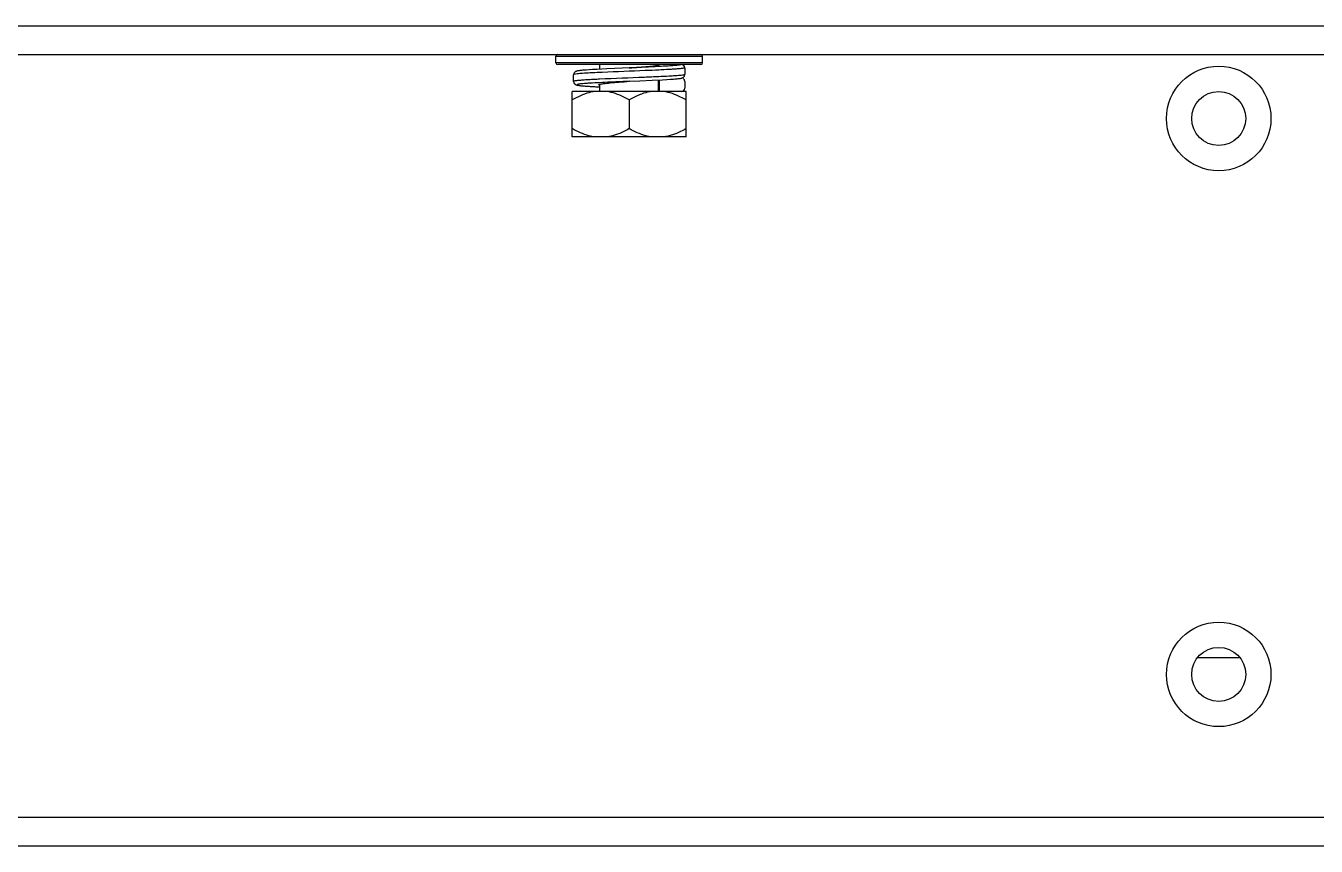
# Model space of a CAD drawing. Header units: millimetres. Extents: x 10297564 to 11610295, y -9287743 to -8409454.
# Drawn here: x 10490030 to 10491568, y -9080431 to -9079454 of the extents above; entities that cross this region are included whole.
import ezdxf

# ---------------------------------------------------------------- set-up
doc = ezdxf.new("R2010")
doc.units = ezdxf.units.MM
doc.header["$LTSCALE"] = 100
doc.layers.add('-0', color=7, linetype='Continuous')

# ---------------------------------------------------------------- blocks, each defined once
blk = doc.blocks.new('인버터 외형도')
at = {"layer": '-0', "linetype": 'Continuous'}
for p, q in [((86767.1, 51553.1), (97918.4, 51553.1)), ((86767.1, 51527.5), (97918.4, 51527.5)), ((91141, 51520), (91141, 51526)), ((91141, 51526), (91272, 51526)), ((91272, 51520), (91272, 51526)), ((91272, 51520), (91141, 51520)), ((91270.5, 51518.5), (91142.6, 51518.5)), ((91170.7, 51513.8), (91168, 51513.6)), ((91173.8, 51514), (91170.7, 51513.8)), ((91177.5, 51514.2), (91173.8, 51514)), ((91186.4, 51514.7), (91177.5, 51514.2)), ((91180.2, 51514.4), (91180.2, 51518.5)), ((91200.2, 51515.3), (91186.4, 51514.7)), ((91206.6, 51515.5), (91200.2, 51515.3)), ((91206.6, 51515.5), (91206.5, 51515.5)), ((91206.5, 51515.5), (91206.6, 51515.5)), ((91232.8, 51518.1), (91232.8, 51518.5)), ((91256.1, 51515.5), (91256.1, 51509.5)), ((91156.9, 51510.1), (91156.8, 51509.5)), ((91156.8, 51509.5), (91156.8, 51509.4)), ((91156.8, 51503.4), (91156.8, 51509.4)), ((91156.8, 51503.4), (91156.8, 51503.3)), ((91182.5, 51511.5), (91180.1, 51511.4)), ((91180.2, 51494.4), (91180.2, 51500.9)), ((91206.5, 51503.5), (91206.5, 51503.5)), ((91216.1, 51503.9), (91227, 51504.4)), ((91227, 51504.4), (91236.2, 51504.8)), ((91232.8, 51494.4), (91232.8, 51504.7)), ((91233.6, 51494.4), (91233.6, 51504.7)), ((91236.2, 51504.8), (91240, 51505)), ((91240, 51505), (91243.4, 51505.3)), ((91256.1, 51503.4), (91256.1, 51497.4)), ((91155.7, 51453.8), (91155.7, 51494.4)), ((91257.3, 51494.4), (91155.7, 51494.4)), ((91159.6, 51500.2), (91160.4, 51500)), ((91172.8, 51498.9), (91176.3, 51498.7)), ((91176.3, 51498.7), (91180.2, 51498.5)), ((91233.1, 51494.7), (91232.8, 51494.8)), ((91257.3, 51453.8), (91257.3, 51494.4)), ((91206.5, 51486.9), (91206.5, 51461.3)), ((91257.3, 51453.8), (91155.7, 51453.8)), ((91714.5, 50988.8), (91751.9, 50988.8)), ((97918.4, 50845.8), (86315.6, 50845.8)), ((97918.4, 50820.2), (86315.6, 50820.2))]:
    blk.add_line(p, q, dxfattribs=at)
for points in [[(91168, 51513.6), (91166.8, 51513.5), (91165.7, 51513.5), (91164.8, 51513.4), (91163.9, 51513.3), (91163.1, 51513.2), (91162.4, 51513.1), (91161.8, 51513), (91161.2, 51513), (91160.7, 51512.9), (91160.2, 51512.8), (91159.8, 51512.7), (91159.4, 51512.6), (91159, 51512.4), (91158.5, 51512.2), (91157.9, 51511.8), (91157.3, 51511), (91156.9, 51510.1)], [(91156.8, 51503.3), (91157.1, 51502.3), (91157.6, 51501.4), (91158.2, 51500.9), (91158.8, 51500.5), (91159.2, 51500.4), (91159.6, 51500.2)], [(91206.5, 51503.5), (91206.9, 51503.5), (91216.1, 51503.9)], [(91243.4, 51505.3), (91244.8, 51505.4), (91246.2, 51505.5), (91247.4, 51505.6), (91248.5, 51505.7), (91249.5, 51505.8), (91250.3, 51505.9), (91251.1, 51505.9), (91251.8, 51506), (91252.4, 51506.1), (91252.9, 51506.2), (91253.4, 51506.4)], [(91253.4, 51506.4), (91253.9, 51506.5), (91254.4, 51506.8), (91254.9, 51507)], [(91160.4, 51500), (91160.9, 51500), (91161.4, 51499.9), (91162, 51499.8), (91162.7, 51499.7), (91163.4, 51499.6), (91164.3, 51499.6), (91165.2, 51499.5), (91166.2, 51499.4), (91167.3, 51499.3), (91168.5, 51499.2), (91169.8, 51499.1), (91172.8, 51498.9)]]:
    blk.add_lwpolyline(points, dxfattribs=at)
for centre, radius in [((91733.2, 51470.3), 46.7), ((91733.2, 51470.3), 24.1), ((91733.2, 50973.7), 46.7), ((91733.2, 50973.7), 24.1)]:
    blk.add_circle(centre, radius, dxfattribs=at)
for centre, radius, start, end in [((91142.6, 51526), 1.5, 90, 180), ((91270.5, 51526), 1.5, 0, 90), ((91142.6, 51520), 1.5, 180, 270), ((91253.1, 51515.5), 3.01, 359.9334, 89.9312), ((91270.5, 51520), 1.5, 270, 0), ((91156.9, 51509.4), 0.0774, 171.3544, 178.9066), ((91253.1, 51509.5), 3.01, 306.2248, 0.0186), ((91253.1, 51503.4), 3.01, 359.9814, 53.7805), ((91253.1, 51497.4), 3.01, 270.0688, 0.0666)]:
    blk.add_arc(centre, radius, start, end, dxfattribs=at)
for points, knots in [([(91232.9, 51513.6), (91228.9, 51513.4), (91212.1, 51512.7), (91195.3, 51512.1), (91182.5, 51511.5)], [0, 0, 0, 0, 0.238071, 1, 1, 1, 1]), ([(91253.1, 51518.5), (91253, 51518.4), (91252.5, 51518.3), (91251.6, 51518.1), (91250.4, 51517.9), (91247.9, 51517.6), (91243.9, 51517.3), (91238.2, 51517), (91231.3, 51516.6), (91223.6, 51516.3), (91215.2, 51515.9), (91209.5, 51515.6), (91206.6, 51515.5)], [0, 0, 0, 0, 0.010481, 0.029443, 0.056945, 0.09281, 0.188378, 0.312859, 0.461872, 0.630142, 0.811684, 1, 1, 1, 1]), ([(91206.6, 51515.5), (91209.5, 51515.7), (91215.1, 51516.1), (91222.7, 51516.8), (91228, 51517.3), (91231.2, 51517.7), (91232.4, 51518), (91232.8, 51518.1)], [0, 0, 0, 0, 0.336028, 0.635075, 0.864534, 0.945104, 1, 1, 1, 1]), ([(91232.8, 51518.1), (91232.9, 51518.2), (91233.2, 51518.2), (91233.4, 51518.3), (91233.6, 51518.5)], [0, 0, 0, 0, 0.343642, 1, 1, 1, 1]), ([(91256.1, 51515.5), (91255.9, 51515.3), (91255.2, 51515.2), (91253.8, 51515), (91251.8, 51514.7), (91249.1, 51514.5), (91245.8, 51514.3), (91240.3, 51514), (91235.9, 51513.7), (91232.9, 51513.6)], [0, 0, 0, 0, 0.030884, 0.090815, 0.1795, 0.295825, 0.438201, 0.604638, 1, 1, 1, 1]), ([(91157.4, 51509.7), (91157.2, 51509.7), (91157.1, 51509.6), (91156.9, 51509.5), (91156.8, 51509.5)], [0, 0, 0, 0, 0.673344, 1, 1, 1, 1]), ([(91180.1, 51505.4), (91178.4, 51505.3), (91175.2, 51505.2), (91170.6, 51504.9), (91166.6, 51504.7), (91163.3, 51504.4), (91160.6, 51504.2), (91158.7, 51504), (91157.5, 51503.8), (91157, 51503.6), (91156.8, 51503.5), (91156.8, 51503.4)], [0, 0, 0, 0, 0.217448, 0.413509, 0.585077, 0.729446, 0.844366, 0.928097, 0.979555, 0.993255, 1, 1, 1, 1]), ([(91180.1, 51511.4), (91177.3, 51511.3), (91172.2, 51511), (91165.5, 51510.7), (91160.8, 51510.2), (91158.2, 51510), (91157.4, 51509.7)], [0, 0, 0, 0, 0.369392, 0.667656, 0.881024, 1, 1, 1, 1]), ([(91180.1, 51502.3), (91177.3, 51502.2), (91173.3, 51502), (91168.4, 51501.6), (91165.4, 51501.4), (91163.1, 51501.2), (91161.4, 51500.9), (91160.5, 51500.7), (91159.9, 51500.6), (91159.9, 51500.4)], [0, 0, 0, 0, 0.414583, 0.58592, 0.729859, 0.844352, 0.927837, 0.979387, 1, 1, 1, 1]), ([(91159.9, 51500.4), (91159.9, 51500.3), (91160.5, 51500.1), (91161.4, 51499.9), (91163.1, 51499.7), (91165.4, 51499.5), (91168.3, 51499.2), (91173.3, 51498.9), (91177.3, 51498.7), (91180.1, 51498.5)], [0, 0, 0, 0, 0.020118, 0.071247, 0.154482, 0.268904, 0.412945, 0.584535, 1, 1, 1, 1]), ([(91179.4, 51500.4), (91179.4, 51500.5), (91179.7, 51500.7), (91179.9, 51500.8), (91180.1, 51500.9)], [0, 0, 0, 0, 0.334005, 1, 1, 1, 1]), ([(91180.1, 51500), (91179.9, 51500), (91179.7, 51500.1), (91179.4, 51500.3), (91179.4, 51500.4)], [0, 0, 0, 0, 0.665995, 1, 1, 1, 1]), ([(91232.9, 51507.6), (91228.6, 51507.4), (91211.1, 51506.6), (91193.5, 51506), (91180.1, 51505.4)], [0, 0, 0, 0, 0.239921, 1, 1, 1, 1]), ([(91180.1, 51500.9), (91180.5, 51501), (91181.7, 51501.2), (91184.9, 51501.7), (91190.2, 51502.2), (91197.9, 51502.9), (91203.5, 51503.3), (91206.5, 51503.5)], [0, 0, 0, 0, 0.053433, 0.133017, 0.361942, 0.662037, 1, 1, 1, 1]), ([(91206.5, 51503.5), (91204.1, 51503.4), (91195.3, 51503), (91186.6, 51502.6), (91180.1, 51502.3)], [0, 0, 0, 0, 0.264731, 1, 1, 1, 1]), ([(91256.1, 51509.5), (91255.9, 51509.3), (91255.2, 51509.2), (91253.8, 51508.9), (91251.8, 51508.7), (91249.1, 51508.5), (91245.8, 51508.3), (91240.3, 51507.9), (91235.9, 51507.7), (91232.9, 51507.6)], [0, 0, 0, 0, 0.030885, 0.090815, 0.1795, 0.295825, 0.4382, 0.604636, 1, 1, 1, 1]), ([(91175.7, 51494.4), (91174, 51494.2), (91167, 51492.7), (91160.4, 51489.6), (91155.7, 51486.9)], [0, 0, 0, 0, 0.24756, 1, 1, 1, 1]), ([(91206.5, 51486.9), (91204.9, 51487.8), (91198.7, 51491.2), (91191.8, 51493.7), (91186.5, 51494.4)], [0, 0, 0, 0, 0.253702, 1, 1, 1, 1]), ([(91226.5, 51494.4), (91224.8, 51494.2), (91217.8, 51492.7), (91211.2, 51489.6), (91206.5, 51486.9)], [0, 0, 0, 0, 0.24756, 1, 1, 1, 1]), ([(91233.6, 51494.4), (91233.5, 51494.4), (91233.4, 51494.6), (91233.2, 51494.6), (91233.1, 51494.7)], [0, 0, 0, 0, 0.174421, 1, 1, 1, 1]), ([(91257.3, 51486.9), (91255.7, 51487.8), (91249.4, 51491.2), (91242.6, 51493.7), (91237.3, 51494.4)], [0, 0, 0, 0, 0.253702, 1, 1, 1, 1]), ([(91175.7, 51453.8), (91174, 51454), (91167, 51455.5), (91160.4, 51458.6), (91155.7, 51461.3)], [0, 0, 0, 0, 0.24756, 1, 1, 1, 1]), ([(91206.5, 51461.3), (91204.9, 51460.3), (91198.7, 51457), (91191.8, 51454.5), (91186.5, 51453.8)], [0, 0, 0, 0, 0.253702, 1, 1, 1, 1]), ([(91226.5, 51453.8), (91224.8, 51454), (91217.8, 51455.5), (91211.2, 51458.6), (91206.5, 51461.3)], [0, 0, 0, 0, 0.24756, 1, 1, 1, 1]), ([(91257.3, 51461.3), (91255.7, 51460.3), (91249.4, 51457), (91242.6, 51454.5), (91237.3, 51453.8)], [0, 0, 0, 0, 0.253702, 1, 1, 1, 1])]:
    blk.add_open_spline(points, degree=3, knots=knots, dxfattribs=at)
blk.add_open_spline([(91254.9, 51505.9), (91254.5, 51506.2), (91254, 51506.3), (91253.5, 51506.4)], degree=3, dxfattribs=at)

msp = doc.modelspace()

# ---------------------------------------------------------------- block references
at = {"xscale": 1.333333333333333, "yscale": 1.333333333333333, "zscale": 1.333333333333333}
msp.add_blockref('인버터 외형도', (10369140.6, -9148191), dxfattribs=at)

doc.saveas('drawing.dxf')
